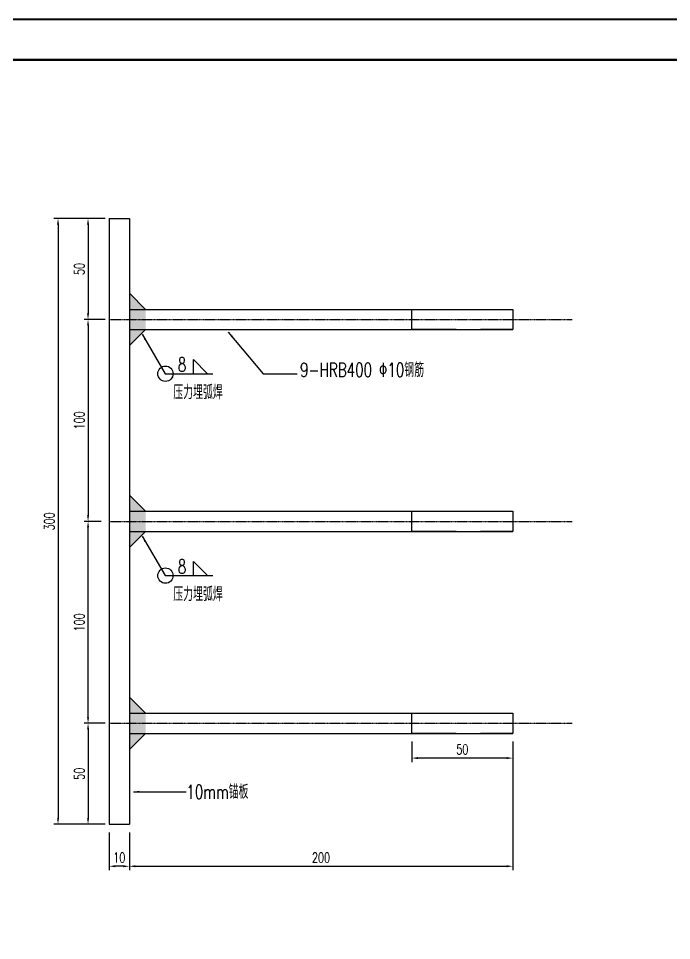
# Model space of a CAD drawing. Extents: x -104256 to -27901, y -155913 to -111823.
# Drawn here: x -87648.6 to -87325, y -149304.6 to -148848 of the extents above; entities that cross this region are included whole.
import ezdxf
from ezdxf.enums import TextEntityAlignment as Align

# ---------------------------------------------------------------- set-up
doc = ezdxf.new("R2010")
doc.units = 0
doc.linetypes.add('CENTER', pattern=[2, 1.25, -0.25, 0.25, -0.25])
for name, color, linetype in [('!ZN1-填充-8', 8, 'Continuous'), ('!ZN1-文字-7', 7, 'Continuous'), ('!ZN1-标注-173', 173, 'Continuous'), ('!ZN3-铝板幕墙-3', 3, 'Continuous'), ('0-cxFrame', 155, 'Continuous'), ('2钢材断面', 2, 'Continuous'), ('40钢材投影', 40, 'Continuous'), ('ALT_CEN-0-30', 1, 'CENTER')]:
    doc.layers.add(name, color=color, linetype=linetype)
doc.layers.add('0-cxText', color=131, linetype='Continuous', lineweight=25)
doc.styles.add('cx_tuming', font='simhei.ttf')
doc.styles.add('cx_tuqian1', font='')
doc.styles.add('ZNDimTStyle', font='ROMANS.shx', dxfattribs={"width": 0.7, "bigfont": 'CHINESE.shx'})
doc.styles.add('ZNTextStyle', font='ROMANS.shx', dxfattribs={"width": 0.7, "bigfont": 'CHINESE.shx'})
doc.styles.add('黑体', font='simhei.ttf', dxfattribs={"height": 12})
doc.styles.get('cx_tuqian1').set_extended_font_data('SimSun')
doc.dimstyles.new('ZN机械-2', dxfattribs={"dimscale": 2, "dimtxt": 2.5, "dimasz": 1.5, "dimexe": 1, "dimexo": 2, "dimgap": 0.9, "dimtad": 1, "dimdec": 0, "dimzin": 0, "dimdsep": 46, "dimtxsty": 'ZNDimTStyle', "dimcen": 2.5, "dimdle": 1, "dimclrd": 173, "dimclre": 173, "dimclrt": 7, "dimazin": 2, "dimtfac": 1, "dimtdec": 4, "dimtix": 1, "dimtmove": 2, "dimatfit": 3, "dimfxl": 0, "dimfrac": 2, "dimtolj": 1, "dimtzin": 0, "dimarcsym": 0})

# ---------------------------------------------------------------- blocks, each defined once
blk = doc.blocks.new('TK22.A2 L(Dragon)')
at = {"layer": '0-cxFrame', "color": 7, "const_width": 0.5}
blk.add_lwpolyline([(0, 0), (-594, 0), (-594, 420), (0, 420)], close=True, dxfattribs=at)
at = {"layer": '0-cxFrame', "const_width": 0.5}
blk.add_lwpolyline([(-80, 10), (-574, 10), (-574, 410), (-80, 410)], close=True, dxfattribs=at)
at = {"style": '黑体', "flags": 4}
blk.add_attdef('图幅', text='', height=3.3, dxfattribs=at).set_placement((-40, 3), align=Align.RIGHT)
at = {"layer": '0-cxText', "flags": 4}
for tag, height, style, p in [('建设单位', 3.5, 'cx_tuming', (-45, 240)), ('项目名称', 3.5, 'cx_tuming', (-45, 210)), ('子项名称', 3.5, 'cx_tuming', (-45, 180)), ('工程编号', 3.3, 'cx_tuqian1', (-35, 165)), ('图名1', 3.5, 'cx_tuming', (-45, 87)), ('图名2', 3.5, 'cx_tuming', (-45, 79)), ('图名3', 3.5, 'cx_tuming', (-45, 71)), ('出图日期', 3.3, 'cx_tuqian1', (-39, 60)), ('专业', 3.3, 'cx_tuqian1', (-55, 52)), ('图号', 3.3, 'cx_tuqian1', (-55, 44)), ('版次', 3.3, 'cx_tuqian1', (-20, 44))]:
    blk.add_attdef(tag, text='', height=height, dxfattribs=dict(at, style=style)).set_placement(p, align=Align.MIDDLE)
at = {"layer": 'Defpoints', "color": 6, "flags": 4}
for tag, height, style, p in [('tufu', 3.3, '黑体', (-12, 12)), ('dwfname', 4, 'cx_tuqian1', (-80, 3))]:
    blk.add_attdef(tag, text='', height=height, dxfattribs=dict(at, style=style)).set_placement(p, align=Align.RIGHT)
blk = doc.blocks.new('*D56')
at = {"layer": '!ZN1-标注-173', "color": 173, "lineweight": -2, "ltscale": 10, "transparency": 16777216}
for p, q in [((-87605.67, -148947.03), (-87616.14, -148947.03)), ((-87614.14, -148950.03), (-87614.14, -148994.03)), ((-87605.67, -148997.03), (-87616.14, -148997.03))]:
    blk.add_line(p, q, dxfattribs=at)
at = {"layer": '!ZN1-标注-173', "color": 173, "ltscale": 10, "transparency": 16777216}
for points in [[(-87614.64, -148950.03), (-87613.64, -148950.03), (-87614.14, -148947.03)], [(-87614.64, -148994.03), (-87613.64, -148994.03), (-87614.14, -148997.03)]]:
    blk.add_solid(points, dxfattribs=at)
at = {"layer": 'Defpoints', "color": 0, "ltscale": 10, "transparency": 16777216}
for p in [(-87601.67, -148947.03), (-87614.14, -148997.03), (-87601.67, -148997.03)]:
    blk.add_point(p, dxfattribs=at)
at = {"layer": '!ZN1-标注-173', "color": 7, "ltscale": 10, "transparency": 16777216, "insert": (-87618.44, -148972.03), "char_height": 5, "attachment_point": 5, "rotation": 90, "style": 'ZNDimTStyle'}
blk.add_mtext('\\A1;50', dxfattribs=at)
blk = doc.blocks.new('*D177')
at = {"layer": '!ZN1-标注-173', "color": 173, "lineweight": -2, "transparency": 16777216}
for p, q in [((-87453.67, -149206.03), (-87453.67, -149216.25)), ((-87403.67, -149206.03), (-87403.67, -149216.25)), ((-87406.67, -149214.25), (-87450.67, -149214.25))]:
    blk.add_line(p, q, dxfattribs=at)
at = {"layer": '!ZN1-标注-173', "color": 173, "transparency": 16777216}
for points in [[(-87450.67, -149213.75), (-87450.67, -149214.75), (-87453.67, -149214.25)], [(-87406.67, -149213.75), (-87406.67, -149214.75), (-87403.67, -149214.25)]]:
    blk.add_solid(points, dxfattribs=at)
at = {"layer": 'Defpoints', "color": 0, "transparency": 16777216}
for p in [(-87453.67, -149202.03), (-87403.67, -149202.03), (-87453.67, -149214.25)]:
    blk.add_point(p, dxfattribs=at)
at = {"layer": '!ZN1-标注-173', "color": 7, "transparency": 16777216, "insert": (-87428.67, -149209.95), "char_height": 5, "attachment_point": 5, "style": 'ZNDimTStyle'}
blk.add_mtext('\\A1;50', dxfattribs=at)
blk = doc.blocks.new('*D68')
at = {"layer": '!ZN1-标注-173', "color": 173, "lineweight": -2, "ltscale": 10, "transparency": 16777216}
for p, q in [((-87607.67, -149097.03), (-87616.14, -149097.03)), ((-87614.14, -149194.03), (-87614.14, -149100.03)), ((-87605.67, -149197.03), (-87616.14, -149197.03))]:
    blk.add_line(p, q, dxfattribs=at)
at = {"layer": '!ZN1-标注-173', "color": 173, "ltscale": 10, "transparency": 16777216}
for points in [[(-87614.64, -149100.03), (-87613.64, -149100.03), (-87614.14, -149097.03)], [(-87614.64, -149194.03), (-87613.64, -149194.03), (-87614.14, -149197.03)]]:
    blk.add_solid(points, dxfattribs=at)
at = {"layer": 'Defpoints', "color": 0, "ltscale": 10, "transparency": 16777216}
for p in [(-87614.14, -149097.03), (-87603.67, -149097.03), (-87601.67, -149197.03)]:
    blk.add_point(p, dxfattribs=at)
at = {"layer": '!ZN1-标注-173', "color": 7, "ltscale": 10, "transparency": 16777216, "insert": (-87618.44, -149147.03), "char_height": 5, "attachment_point": 5, "rotation": 90, "style": 'ZNDimTStyle'}
blk.add_mtext('\\A1;100', dxfattribs=at)
blk = doc.blocks.new('*D180')
at = {"layer": '!ZN1-标注-173', "color": 173, "lineweight": -2, "transparency": 16777216}
for p, q in [((-87603.67, -149251.03), (-87603.67, -149269.82)), ((-87593.67, -149251.03), (-87593.67, -149269.82)), ((-87596.67, -149267.82), (-87600.67, -149267.82))]:
    blk.add_line(p, q, dxfattribs=at)
at = {"layer": '!ZN1-标注-173', "color": 173, "transparency": 16777216}
for points in [[(-87600.67, -149267.32), (-87600.67, -149268.32), (-87603.67, -149267.82)], [(-87596.67, -149267.32), (-87596.67, -149268.32), (-87593.67, -149267.82)]]:
    blk.add_solid(points, dxfattribs=at)
at = {"layer": 'Defpoints', "color": 0, "transparency": 16777216}
for p in [(-87603.67, -149247.03), (-87593.67, -149247.03), (-87603.67, -149267.82)]:
    blk.add_point(p, dxfattribs=at)
at = {"layer": '!ZN1-标注-173', "color": 7, "transparency": 16777216, "insert": (-87598.67, -149263.52), "char_height": 5, "attachment_point": 5, "style": 'ZNDimTStyle'}
blk.add_mtext('\\A1;10', dxfattribs=at)
blk = doc.blocks.new('*D178')
at = {"layer": '!ZN1-标注-173', "color": 173, "lineweight": -2, "transparency": 16777216}
for p, q in [((-87403.67, -149215.14), (-87403.67, -149269.82)), ((-87593.67, -149251.03), (-87593.67, -149269.82)), ((-87590.67, -149267.82), (-87406.67, -149267.82))]:
    blk.add_line(p, q, dxfattribs=at)
at = {"layer": '!ZN1-标注-173', "color": 173, "transparency": 16777216}
for points in [[(-87590.67, -149267.32), (-87590.67, -149268.32), (-87593.67, -149267.82)], [(-87406.67, -149267.32), (-87406.67, -149268.32), (-87403.67, -149267.82)]]:
    blk.add_solid(points, dxfattribs=at)
at = {"layer": 'Defpoints', "color": 0, "transparency": 16777216}
for p in [(-87403.67, -149211.14), (-87593.67, -149247.03), (-87403.67, -149267.82)]:
    blk.add_point(p, dxfattribs=at)
at = {"layer": '!ZN1-标注-173', "color": 7, "transparency": 16777216, "insert": (-87498.67, -149263.52), "char_height": 5, "attachment_point": 5, "style": 'ZNDimTStyle'}
blk.add_mtext('\\A1;200', dxfattribs=at)
blk = doc.blocks.new('*D69')
at = {"layer": '!ZN1-标注-173', "color": 173, "lineweight": -2, "transparency": 16777216}
for p, q in [((-87605.67, -148947.03), (-87631.01, -148947.03)), ((-87629.01, -148950.03), (-87629.01, -149244.03)), ((-87605.67, -149247.03), (-87631.01, -149247.03))]:
    blk.add_line(p, q, dxfattribs=at)
at = {"layer": '!ZN1-标注-173', "color": 173, "transparency": 16777216}
for points in [[(-87629.51, -148950.03), (-87628.51, -148950.03), (-87629.01, -148947.03)], [(-87629.51, -149244.03), (-87628.51, -149244.03), (-87629.01, -149247.03)]]:
    blk.add_solid(points, dxfattribs=at)
at = {"layer": 'Defpoints', "color": 0, "transparency": 16777216}
for p in [(-87601.67, -148947.03), (-87629.01, -149247.03), (-87601.67, -149247.03)]:
    blk.add_point(p, dxfattribs=at)
at = {"layer": '!ZN1-标注-173', "color": 7, "transparency": 16777216, "insert": (-87633.31, -149097.03), "char_height": 5, "attachment_point": 5, "rotation": 90, "style": 'ZNDimTStyle'}
blk.add_mtext('\\A1;300', dxfattribs=at)
blk = doc.blocks.new('*D70')
at = {"layer": '!ZN1-标注-173', "color": 173, "lineweight": -2, "ltscale": 10, "transparency": 16777216}
for p, q in [((-87605.67, -148997.03), (-87616.14, -148997.03)), ((-87614.14, -149000.03), (-87614.14, -149094.03)), ((-87607.67, -149097.03), (-87616.14, -149097.03))]:
    blk.add_line(p, q, dxfattribs=at)
at = {"layer": '!ZN1-标注-173', "color": 173, "ltscale": 10, "transparency": 16777216}
for points in [[(-87614.64, -149000.03), (-87613.64, -149000.03), (-87614.14, -148997.03)], [(-87614.64, -149094.03), (-87613.64, -149094.03), (-87614.14, -149097.03)]]:
    blk.add_solid(points, dxfattribs=at)
at = {"layer": 'Defpoints', "color": 0, "ltscale": 10, "transparency": 16777216}
for p in [(-87601.67, -148997.03), (-87614.14, -149097.03), (-87603.67, -149097.03)]:
    blk.add_point(p, dxfattribs=at)
at = {"layer": '!ZN1-标注-173', "color": 7, "ltscale": 10, "transparency": 16777216, "insert": (-87618.44, -149047.03), "char_height": 5, "attachment_point": 5, "rotation": 90, "style": 'ZNDimTStyle'}
blk.add_mtext('\\A1;100', dxfattribs=at)
blk = doc.blocks.new('*D71')
at = {"layer": '!ZN1-标注-173', "color": 173, "lineweight": -2, "ltscale": 10, "transparency": 16777216}
for p, q in [((-87605.67, -149197.03), (-87616.14, -149197.03)), ((-87614.14, -149200.03), (-87614.14, -149244.03)), ((-87605.67, -149247.03), (-87616.14, -149247.03))]:
    blk.add_line(p, q, dxfattribs=at)
at = {"layer": '!ZN1-标注-173', "color": 173, "ltscale": 10, "transparency": 16777216}
for points in [[(-87614.64, -149200.03), (-87613.64, -149200.03), (-87614.14, -149197.03)], [(-87614.64, -149244.03), (-87613.64, -149244.03), (-87614.14, -149247.03)]]:
    blk.add_solid(points, dxfattribs=at)
at = {"layer": 'Defpoints', "color": 0, "ltscale": 10, "transparency": 16777216}
for p in [(-87601.67, -149197.03), (-87614.14, -149247.03), (-87601.67, -149247.03)]:
    blk.add_point(p, dxfattribs=at)
at = {"layer": '!ZN1-标注-173', "color": 7, "ltscale": 10, "transparency": 16777216, "insert": (-87618.44, -149222.03), "char_height": 5, "attachment_point": 5, "rotation": 90, "style": 'ZNDimTStyle'}
blk.add_mtext('\\A1;50', dxfattribs=at)
blk = doc.blocks.new('20240319182556')
at = {"layer": '!ZN1-填充-8'}
h = blk.add_hatch(color=252, dxfattribs=at)
h.dxf.hatch_style = 1
h.paths.add_polyline_path([(10, 105), (10, 112.94), (18.01, 105)])
h = blk.add_hatch(color=252, dxfattribs=at)
h.dxf.hatch_style = 1
h.paths.add_polyline_path([(18.01, 105), (18.01, 95), (10, 95), (10, 105)])
h = blk.add_hatch(color=252, dxfattribs=at)
h.dxf.hatch_style = 1
h.paths.add_polyline_path([(10, 95), (10, 87.06), (18.01, 95)])
h = blk.add_hatch(color=252, dxfattribs=at)
h.dxf.hatch_style = 1
h.paths.add_polyline_path([(10, 5), (10, 12.94), (18.01, 5)])
h = blk.add_hatch(color=252, dxfattribs=at)
h.dxf.hatch_style = 1
h.paths.add_polyline_path([(18.01, 5), (18.01, -5), (10, -5), (10, 5)])
h = blk.add_hatch(color=252, dxfattribs=at)
h.dxf.hatch_style = 1
h.paths.add_polyline_path([(10, -5), (10, -12.94), (18.01, -5)])
h = blk.add_hatch(color=252, dxfattribs=at)
h.dxf.hatch_style = 1
h.paths.add_polyline_path([(10, -95), (10, -87.06), (18.01, -95)])
h = blk.add_hatch(color=252, dxfattribs=at)
h.dxf.hatch_style = 1
h.paths.add_polyline_path([(18.01, -95), (18.01, -105), (10, -105), (10, -95)])
h = blk.add_hatch(color=252, dxfattribs=at)
h.dxf.hatch_style = 1
h.paths.add_polyline_path([(10, -105), (10, -112.94), (18.01, -105)])
at = {"layer": '2钢材断面'}
for p, q in [((0, 150), (10, 150)), ((0, 150), (0, -150)), ((10, 150), (10, 94)), ((10, 94), (10, -94)), ((10, -94), (10, -150)), ((0, -150), (10, -150))]:
    blk.add_line(p, q, dxfattribs=at)
at = {"layer": '40钢材投影'}
for p, q in [((18.01, 105), (10, 112.94)), ((10, 105), (200, 105)), ((200, 105), (200, 95)), ((10, 95), (200, 95)), ((18.01, 95), (10, 87.06)), ((18.01, 5), (10, 12.94)), ((10, 5), (200, 5)), ((200, 5), (200, -5)), ((10, -5), (200, -5)), ((18.01, -5), (10, -12.94)), ((18.01, -95), (10, -87.06)), ((10, -95), (200, -95)), ((200, -95), (200, -105)), ((10, -105), (200, -105)), ((18.01, -105), (10, -112.94))]:
    blk.add_line(p, q, dxfattribs=at)
for points in [[(172, 95), (150, 95), (150, 105), (200, 105), (200, 95), (184, 95)], [(172, -5), (150, -5), (150, 5), (200, 5), (200, -5), (184, -5)], [(172, -105), (150, -105), (150, -95), (200, -95), (200, -105), (184, -105)]]:
    blk.add_lwpolyline(points, dxfattribs=at)
at = {"layer": 'ALT_CEN-0-30', "ltscale": 0.3}
for p, q in [((0, 100), (229.48, 100)), ((0, 0), (229.48, 0)), ((0, -100), (229.48, -100))]:
    blk.add_line(p, q, dxfattribs=at)

msp = doc.modelspace()

# ---------------------------------------------------------------- linework, layer by layer
at = {"layer": '!ZN1-标注-173'}
for points in [[(-87561.91, -149023.91), (-87561.91, -149016.91), (-87554.91, -149023.91)], [(-87561.91, -149123.91), (-87561.91, -149116.91), (-87554.91, -149123.91)]]:
    msp.add_lwpolyline(points, dxfattribs=at)
for centre in [(-87575.8, -149023.91), (-87575.8, -149123.91)]:
    msp.add_circle(centre, 3.79, dxfattribs=at)

# ---------------------------------------------------------------- block references
at = {"layer": '!ZN3-铝板幕墙-3', "linetype": 'ByBlock', "ltscale": 30}
msp.add_blockref('20240319182556', (-87603.67, -149097.03), dxfattribs=at)
at = {"layer": '0-cxFrame', "xscale": 2, "yscale": 2, "zscale": 2}
msp.add_blockref('TK22.A2 L(Dragon)', (-87051.4, -149688.48), dxfattribs=at)

# ---------------------------------------------------------------- texts
at = {"layer": '!ZN1-文字-7', "ltscale": 20, "style": 'ZNTextStyle', "width": 0.7}
for s, p in [('8', (-87569.63, -149019.38)), ('8', (-87569.63, -149119.38)), ('10mm锚板', (-87565.44, -149230.92))]:
    msp.add_text(s, height=7, dxfattribs=at).set_placement(p, align=Align.MIDDLE_LEFT)
msp.add_text('9-HRB400 Φ10钢筋', height=7, dxfattribs=at).set_placement((-87509.08, -149025.51, 162.93))
at = {"layer": '!ZN1-文字-7', "style": 'ZNTextStyle', "width": 0.7}
for p in [(-87571.89, -149036.56), (-87571.89, -149136.56)]:
    msp.add_text('压力埋弧焊', height=7, dxfattribs=at).set_placement(p)

# ---------------------------------------------------------------- dimensions: what is measured, and where the dimension line sits
at = {"layer": '!ZN1-标注-173'}
for base, p1, p2, angle, picture, middle in [((-87629.01, -149247.03), (-87601.67, -148947.03), (-87601.67, -149247.03), 90, '*D69', (-87633.31, -149097.03)), ((-87453.67, -149214.25), (-87403.67, -149202.03), (-87453.67, -149202.03), 180, '*D177', (-87428.67, -149209.95))]:
    dim = msp.add_linear_dim(base=base, p1=p1, p2=p2, angle=angle, dimstyle='ZN机械-2', override={"dimasz": 1.5}, dxfattribs=at)
    dim.commit()
    dim.dimension.update_dxf_attribs({"geometry": picture, "text_midpoint": middle})
at = {"layer": '!ZN1-标注-173', "ltscale": 10}
for base, p1, p2, angle, picture, middle in [((-87614.14, -148997.03), (-87601.67, -148947.03), (-87601.67, -148997.03), 90, '*D56', (-87618.44, -148972.03)), ((-87614.14, -149097.03), (-87601.67, -148997.03), (-87603.67, -149097.03), 90, '*D70', (-87618.44, -149047.03)), ((-87614.14, -149097.03), (-87601.67, -149197.03), (-87603.67, -149097.03), 270, '*D68', (-87618.44, -149147.03)), ((-87614.14, -149247.03), (-87601.67, -149197.03), (-87601.67, -149247.03), 90, '*D71', (-87618.44, -149222.03))]:
    dim = msp.add_linear_dim(base=base, p1=p1, p2=p2, angle=angle, dimstyle='ZN机械-2', override={"dimasz": 1.5}, dxfattribs=at)
    dim.commit()
    dim.dimension.update_dxf_attribs({"geometry": picture, "text_midpoint": middle})
at = {"layer": '!ZN1-标注-173'}
dim = msp.add_linear_dim(base=(-87403.67, -149267.82), p1=(-87593.67, -149247.03), p2=(-87403.67, -149211.14), text='200', dimstyle='ZN机械-2', override={"dimasz": 1.5}, dxfattribs=at)
dim.commit()
dim.dimension.update_dxf_attribs({"geometry": '*D178', "text_midpoint": (-87498.67, -149263.52)})
dim = msp.add_linear_dim(base=(-87603.67, -149267.82), p1=(-87593.67, -149247.03), p2=(-87603.67, -149247.03), dimstyle='ZN机械-2', override={"dimasz": 1.5}, dxfattribs=at)
dim.commit()
dim.dimension.update_dxf_attribs({"geometry": '*D180', "text_midpoint": (-87598.67, -149263.52)})

# ---------------------------------------------------------------- leaders
for points in [[(-87587.26, -149004.38), (-87575.99, -149023.91), (-87552.28, -149023.91)], [(-87544.68, -149003.31), (-87527.28, -149023.91), (-87510.49, -149023.91)], [(-87587.26, -149104.38), (-87575.99, -149123.91), (-87552.28, -149123.91)], [(-87591.67, -149230.92), (-87578.55, -149230.92), (-87565.44, -149230.92)]]:
    msp.add_leader(points, dimstyle='ZN机械-2', override={"dimasz": 1.5}, dxfattribs=at)

doc.saveas('drawing.dxf')
